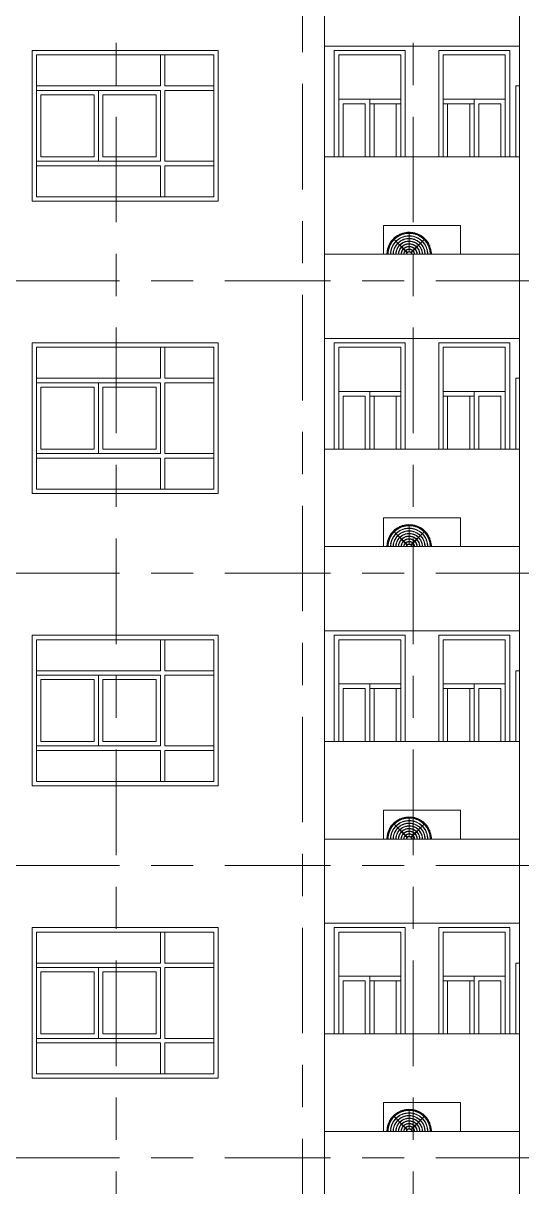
# Model space of a CAD drawing. Header units: millimetres. Extents: x -99196 to 15601, y -9661 to 93550.
# Drawn here: x -29101 to -23476, y 67775 to 80908 of the extents above; entities that cross this region are included whole.
import ezdxf

# ---------------------------------------------------------------- set-up
doc = ezdxf.new("R2010")
doc.units = ezdxf.units.MM
doc.linetypes.add('Centre', pattern=[31.75, 6.35, -4.7625, 15.875, -4.7625])
for name, color, linetype, lineweight in [('CUA', 31, 'Continuous', 9), ('M-EQPM', 44, 'Continuous', 5), ('NET CATConcrete', 3, 'Continuous', 5), ('NET-THAY', 2, 'Continuous', 9), ('TRUC', 225, 'Continuous', 5)]:
    doc.layers.add(name, color=color, linetype=linetype, lineweight=lineweight)

# ---------------------------------------------------------------- blocks, each defined once
blk = doc.blocks.new('X-PHONG NGU 1 - X-PHONG NGU 850-1366086-MẶT ĐỨNG 14-1')
at = {"layer": 'CUA'}
for p, q in [((-8211, 21200), (-9011, 21200)), ((-9011, 20000), (-9011, 21200)), ((-8961, 21150), (-8961, 20000)), ((-8961, 21150), (-8261, 21150)), ((-8261, 20000), (-8261, 21150)), ((-8211, 21200), (-8211, 20000)), ((-8961, 20650), (-8611, 20650)), ((-8611, 20000), (-8611, 20650)), ((-8261, 20650), (-8611, 20650)), ((-8261, 20650), (-8261, 20000)), ((-8961, 20600), (-8611, 20600)), ((-8911, 20600), (-8911, 20000)), ((-8911, 20600), (-8661, 20600)), ((-8661, 20000), (-8661, 20600)), ((-8561, 20600), (-8311, 20600)), ((-8561, 20600), (-8561, 20000)), ((-8311, 20000), (-8311, 20600))]:
    blk.add_line(p, q, dxfattribs=at)
blk = doc.blocks.new('CUA SAN PHOI LUA1 - CUA SAN PHOI LUA 800-1384255-MẶT ĐỨNG 14-1')
at = {"layer": 'CUA'}
for p in [(-23541, 23300), (-23501, 24100)]:
    blk.add_line(p, (-23541, 24100), dxfattribs=at)
blk = doc.blocks.new('X-PHONG NGU 2 - X-PHONG NGU 2_Recovery_-V116-MẶT ĐỨNG 14-1')
at = {"layer": 'CUA'}
for p, q in [((-13551, 21150), (-13551, 19550)), ((-13551, 21150), (-11551, 21150)), ((-12101, 21150), (-12151, 21150)), ((-12151, 20800), (-12151, 21150)), ((-12101, 21150), (-12101, 20800)), ((-11551, 19550), (-11551, 21150)), ((-12151, 20800), (-13551, 20800)), ((-13551, 20800), (-13551, 20750)), ((-12851, 20750), (-13551, 20750)), ((-13551, 19950), (-13551, 20750)), ((-13551, 20750), (-12151, 20750)), ((-12851, 20750), (-12851, 19950)), ((-12151, 19950), (-12151, 20750)), ((-11551, 20800), (-12101, 20800)), ((-12101, 20750), (-12101, 19950)), ((-12101, 20750), (-11551, 20750)), ((-11551, 20800), (-11551, 20750)), ((-13501, 20700), (-13501, 20000)), ((-13501, 20700), (-12901, 20700)), ((-12901, 20000), (-12901, 20700)), ((-12801, 20700), (-12201, 20700)), ((-12801, 20700), (-12801, 20000)), ((-12201, 20000), (-12201, 20700)), ((-13501, 20000), (-12901, 20000)), ((-12801, 20000), (-12201, 20000)), ((-12851, 19950), (-13551, 19950)), ((-13551, 19950), (-12151, 19950)), ((-13551, 19900), (-13551, 19950)), ((-12151, 19900), (-13551, 19900)), ((-12151, 19550), (-12151, 19900)), ((-12101, 19950), (-11551, 19950)), ((-12101, 19900), (-12101, 19550)), ((-11551, 19900), (-12101, 19900)), ((-11551, 19950), (-11551, 19900)), ((-13551, 19550), (-11551, 19550)), ((-12101, 19550), (-12151, 19550))]:
    blk.add_line(p, q, dxfattribs=at)
blk = doc.blocks.new('X-PHONG NGU 1 - X-PHONG NGU 850-1366102-MẶT ĐỨNG 14-1')
at = {"layer": 'CUA'}
for p, q in [((-10191, 20000), (-10191, 21200)), ((-9391, 21200), (-10191, 21200)), ((-10141, 21150), (-10141, 20000)), ((-10141, 21150), (-9441, 21150)), ((-9441, 20000), (-9441, 21150)), ((-9391, 21200), (-9391, 20000)), ((-9791, 20650), (-10141, 20650)), ((-10141, 20000), (-10141, 20650)), ((-9791, 20650), (-9791, 20000)), ((-9791, 20650), (-9441, 20650)), ((-10091, 20600), (-10091, 20000)), ((-10091, 20600), (-9841, 20600)), ((-9841, 20000), (-9841, 20600)), ((-9791, 20600), (-9441, 20600)), ((-9741, 20600), (-9491, 20600)), ((-9741, 20600), (-9741, 20000)), ((-9491, 20000), (-9491, 20600))]:
    blk.add_line(p, q, dxfattribs=at)
blk = doc.blocks.new('ALB-AC MAY LANH - Generic _Without Brackets_-V152-MẶT ĐỨNG 14-1')
at = {"layer": 'M-EQPM'}
for p, q in [((-25036, 22525), (-24166, 22525)), ((-25036, 22200), (-25036, 22525)), ((-24166, 22525), (-24166, 22200)), ((-24915, 22368), (-24916, 22366)), ((-24916, 22366), (-24767, 22218)), ((-24766, 22219), (-24915, 22368)), ((-24747, 22438), (-24747, 22227)), ((-24745, 22438), (-24747, 22438)), ((-24745, 22227), (-24745, 22438)), ((-24577, 22368), (-24725, 22219)), ((-24724, 22218), (-24575, 22366)), ((-24575, 22366), (-24577, 22368)), ((-24767, 22218), (-24766, 22219)), ((-24747, 22227), (-24745, 22227)), ((-24725, 22219), (-24724, 22218))]:
    blk.add_line(p, q, dxfattribs=at)
at = {"layer": 'M-EQPM', "flags": 128}
for points in [[(-24495, 22200), (-24495, 22208), (-24495, 22218), (-24496, 22228), (-24498, 22237), (-24500, 22247), (-24502, 22257), (-24504, 22267), (-24507, 22276), (-24511, 22286), (-24514, 22295), (-24518, 22304), (-24523, 22313), (-24528, 22322), (-24533, 22331), (-24538, 22339), (-24544, 22347), (-24550, 22355), (-24557, 22363), (-24564, 22370), (-24571, 22378), (-24578, 22384), (-24586, 22391), (-24593, 22397), (-24602, 22403), (-24610, 22409), (-24618, 22414), (-24627, 22419), (-24636, 22423), (-24645, 22428), (-24655, 22431), (-24664, 22435), (-24674, 22438), (-24683, 22441), (-24693, 22443), (-24703, 22445), (-24713, 22446), (-24723, 22447), (-24733, 22448), (-24743, 22448), (-24753, 22448), (-24763, 22448), (-24773, 22447), (-24783, 22446), (-24793, 22444), (-24803, 22442), (-24812, 22439), (-24822, 22437), (-24831, 22433), (-24841, 22430), (-24850, 22426), (-24859, 22421), (-24868, 22417), (-24877, 22412), (-24885, 22406), (-24893, 22400), (-24901, 22394), (-24909, 22388), (-24916, 22381), (-24924, 22374), (-24931, 22367), (-24937, 22360), (-24944, 22352), (-24950, 22344), (-24955, 22335), (-24961, 22327), (-24966, 22318), (-24970, 22309), (-24975, 22300), (-24978, 22291), (-24982, 22282), (-24985, 22272), (-24988, 22262), (-24990, 22253), (-24992, 22243), (-24994, 22233), (-24995, 22223), (-24996, 22213), (-24996, 22203), (-24996, 22200)], [(-24495, 22200), (-24495, 22208), (-24495, 22218), (-24496, 22228), (-24498, 22237), (-24500, 22247), (-24502, 22257), (-24504, 22267), (-24507, 22276), (-24511, 22286), (-24514, 22295), (-24518, 22304), (-24523, 22313), (-24528, 22322), (-24533, 22331), (-24538, 22339), (-24544, 22347), (-24550, 22355), (-24557, 22363), (-24564, 22370), (-24571, 22378), (-24578, 22384), (-24586, 22391), (-24593, 22397), (-24602, 22403), (-24610, 22409), (-24618, 22414), (-24627, 22419), (-24636, 22423), (-24645, 22428), (-24655, 22431), (-24664, 22435), (-24674, 22438), (-24683, 22441), (-24693, 22443), (-24703, 22445), (-24713, 22446), (-24723, 22447), (-24733, 22448), (-24743, 22448), (-24753, 22448), (-24763, 22448), (-24773, 22447), (-24783, 22446), (-24793, 22444), (-24803, 22442), (-24812, 22439), (-24822, 22437), (-24831, 22433), (-24841, 22430), (-24850, 22426), (-24859, 22421), (-24868, 22417), (-24877, 22412), (-24885, 22406), (-24893, 22400), (-24901, 22394), (-24909, 22388), (-24916, 22381), (-24924, 22374), (-24931, 22367), (-24937, 22360), (-24944, 22352), (-24950, 22344), (-24955, 22335), (-24961, 22327), (-24966, 22318), (-24970, 22309), (-24975, 22300), (-24978, 22291), (-24982, 22282), (-24985, 22272), (-24988, 22262), (-24990, 22253), (-24992, 22243), (-24994, 22233), (-24995, 22223), (-24996, 22213), (-24996, 22203), (-24996, 22200)], [(-24495, 22200), (-24495, 22208), (-24495, 22218), (-24496, 22228), (-24498, 22237), (-24500, 22247), (-24502, 22257), (-24504, 22267), (-24507, 22276), (-24511, 22286), (-24514, 22295), (-24518, 22304), (-24523, 22313), (-24528, 22322), (-24533, 22331), (-24538, 22339), (-24544, 22347), (-24550, 22355), (-24557, 22363), (-24564, 22370), (-24571, 22378), (-24578, 22384), (-24586, 22391), (-24593, 22397), (-24602, 22403), (-24610, 22409), (-24618, 22414), (-24627, 22419), (-24636, 22423), (-24645, 22428), (-24655, 22431), (-24664, 22435), (-24674, 22438), (-24683, 22441), (-24693, 22443), (-24703, 22445), (-24713, 22446), (-24723, 22447), (-24733, 22448), (-24743, 22448), (-24753, 22448), (-24763, 22448), (-24773, 22447), (-24783, 22446), (-24793, 22444), (-24803, 22442), (-24812, 22439), (-24822, 22437), (-24831, 22433), (-24841, 22430), (-24850, 22426), (-24859, 22421), (-24868, 22417), (-24877, 22412), (-24885, 22406), (-24893, 22400), (-24901, 22394), (-24909, 22388), (-24916, 22381), (-24924, 22374), (-24931, 22367), (-24937, 22360), (-24944, 22352), (-24950, 22344), (-24955, 22335), (-24961, 22327), (-24966, 22318), (-24970, 22309), (-24975, 22300), (-24978, 22291), (-24982, 22282), (-24985, 22272), (-24988, 22262), (-24990, 22253), (-24992, 22243), (-24994, 22233), (-24995, 22223), (-24996, 22213), (-24996, 22203), (-24996, 22200)], [(-24495, 22200), (-24495, 22208), (-24495, 22218), (-24496, 22228), (-24498, 22237), (-24500, 22247), (-24502, 22257), (-24504, 22267), (-24507, 22276), (-24511, 22286), (-24514, 22295), (-24518, 22304), (-24523, 22313), (-24528, 22322), (-24533, 22331), (-24538, 22339), (-24544, 22347), (-24550, 22355), (-24557, 22363), (-24564, 22370), (-24571, 22378), (-24578, 22384), (-24586, 22391), (-24593, 22397), (-24602, 22403), (-24610, 22409), (-24618, 22414), (-24627, 22419), (-24636, 22423), (-24645, 22428), (-24655, 22431), (-24664, 22435), (-24674, 22438), (-24683, 22441), (-24693, 22443), (-24703, 22445), (-24713, 22446), (-24723, 22447), (-24733, 22448), (-24743, 22448), (-24753, 22448), (-24763, 22448), (-24773, 22447), (-24783, 22446), (-24793, 22444), (-24803, 22442), (-24812, 22439), (-24822, 22437), (-24831, 22433), (-24841, 22430), (-24850, 22426), (-24859, 22421), (-24868, 22417), (-24877, 22412), (-24885, 22406), (-24893, 22400), (-24901, 22394), (-24909, 22388), (-24916, 22381), (-24924, 22374), (-24931, 22367), (-24937, 22360), (-24944, 22352), (-24950, 22344), (-24955, 22335), (-24961, 22327), (-24966, 22318), (-24970, 22309), (-24975, 22300), (-24978, 22291), (-24982, 22282), (-24985, 22272), (-24988, 22262), (-24990, 22253), (-24992, 22243), (-24994, 22233), (-24995, 22223), (-24996, 22213), (-24996, 22203), (-24996, 22200)], [(-24495, 22200), (-24495, 22208), (-24495, 22218), (-24496, 22228), (-24498, 22237), (-24500, 22247), (-24502, 22257), (-24504, 22267), (-24507, 22276), (-24511, 22286), (-24514, 22295), (-24518, 22304), (-24523, 22313), (-24528, 22322), (-24533, 22331), (-24538, 22339), (-24544, 22347), (-24550, 22355), (-24557, 22363), (-24564, 22370), (-24571, 22378), (-24578, 22384), (-24586, 22391), (-24593, 22397), (-24602, 22403), (-24610, 22409), (-24618, 22414), (-24627, 22419), (-24636, 22423), (-24645, 22428), (-24655, 22431), (-24664, 22435), (-24674, 22438), (-24683, 22441), (-24693, 22443), (-24703, 22445), (-24713, 22446), (-24723, 22447), (-24733, 22448), (-24743, 22448), (-24753, 22448), (-24763, 22448), (-24773, 22447), (-24783, 22446), (-24793, 22444), (-24803, 22442), (-24812, 22439), (-24822, 22437), (-24831, 22433), (-24841, 22430), (-24850, 22426), (-24859, 22421), (-24868, 22417), (-24877, 22412), (-24885, 22406), (-24893, 22400), (-24901, 22394), (-24909, 22388), (-24916, 22381), (-24924, 22374), (-24931, 22367), (-24937, 22360), (-24944, 22352), (-24950, 22344), (-24955, 22335), (-24961, 22327), (-24966, 22318), (-24970, 22309), (-24975, 22300), (-24978, 22291), (-24982, 22282), (-24985, 22272), (-24988, 22262), (-24990, 22253), (-24992, 22243), (-24994, 22233), (-24995, 22223), (-24996, 22213), (-24996, 22203), (-24996, 22200)], [(-24495, 22200), (-24495, 22208), (-24495, 22218), (-24496, 22228), (-24498, 22237), (-24500, 22247), (-24502, 22257), (-24504, 22267), (-24507, 22276), (-24511, 22286), (-24514, 22295), (-24518, 22304), (-24523, 22313), (-24528, 22322), (-24533, 22331), (-24538, 22339), (-24544, 22347), (-24550, 22355), (-24557, 22363), (-24564, 22370), (-24571, 22378), (-24578, 22384), (-24586, 22391), (-24593, 22397), (-24602, 22403), (-24610, 22409), (-24618, 22414), (-24627, 22419), (-24636, 22423), (-24645, 22428), (-24655, 22431), (-24664, 22435), (-24674, 22438), (-24683, 22441), (-24693, 22443), (-24703, 22445), (-24713, 22446), (-24723, 22447), (-24733, 22448), (-24743, 22448), (-24753, 22448), (-24763, 22448), (-24773, 22447), (-24783, 22446), (-24793, 22444), (-24803, 22442), (-24812, 22439), (-24822, 22437), (-24831, 22433), (-24841, 22430), (-24850, 22426), (-24859, 22421), (-24868, 22417), (-24877, 22412), (-24885, 22406), (-24893, 22400), (-24901, 22394), (-24909, 22388), (-24916, 22381), (-24924, 22374), (-24931, 22367), (-24937, 22360), (-24944, 22352), (-24950, 22344), (-24955, 22335), (-24961, 22327), (-24966, 22318), (-24970, 22309), (-24975, 22300), (-24978, 22291), (-24982, 22282), (-24985, 22272), (-24988, 22262), (-24990, 22253), (-24992, 22243), (-24994, 22233), (-24995, 22223), (-24996, 22213), (-24996, 22203), (-24996, 22200)], [(-24495, 22200), (-24495, 22208), (-24495, 22218), (-24496, 22228), (-24498, 22237), (-24500, 22247), (-24502, 22257), (-24504, 22267), (-24507, 22276), (-24511, 22286), (-24514, 22295), (-24518, 22304), (-24523, 22313), (-24528, 22322), (-24533, 22331), (-24538, 22339), (-24544, 22347), (-24550, 22355), (-24557, 22363), (-24564, 22370), (-24571, 22378), (-24578, 22384), (-24586, 22391), (-24593, 22397), (-24602, 22403), (-24610, 22409), (-24618, 22414), (-24627, 22419), (-24636, 22423), (-24645, 22428), (-24655, 22431), (-24664, 22435), (-24674, 22438), (-24683, 22441), (-24693, 22443), (-24703, 22445), (-24713, 22446), (-24723, 22447), (-24733, 22448), (-24743, 22448), (-24753, 22448), (-24763, 22448), (-24773, 22447), (-24783, 22446), (-24793, 22444), (-24803, 22442), (-24812, 22439), (-24822, 22437), (-24831, 22433), (-24841, 22430), (-24850, 22426), (-24859, 22421), (-24868, 22417), (-24877, 22412), (-24885, 22406), (-24893, 22400), (-24901, 22394), (-24909, 22388), (-24916, 22381), (-24924, 22374), (-24931, 22367), (-24937, 22360), (-24944, 22352), (-24950, 22344), (-24955, 22335), (-24961, 22327), (-24966, 22318), (-24970, 22309), (-24975, 22300), (-24978, 22291), (-24982, 22282), (-24985, 22272), (-24988, 22262), (-24990, 22253), (-24992, 22243), (-24994, 22233), (-24995, 22223), (-24996, 22213), (-24996, 22203), (-24996, 22200)], [(-24495, 22200), (-24495, 22208), (-24495, 22218), (-24496, 22228), (-24498, 22237), (-24500, 22247), (-24502, 22257), (-24504, 22267), (-24507, 22276), (-24511, 22286), (-24514, 22295), (-24518, 22304), (-24523, 22313), (-24528, 22322), (-24533, 22331), (-24538, 22339), (-24544, 22347), (-24550, 22355), (-24557, 22363), (-24564, 22370), (-24571, 22378), (-24578, 22384), (-24586, 22391), (-24593, 22397), (-24602, 22403), (-24610, 22409), (-24618, 22414), (-24627, 22419), (-24636, 22423), (-24645, 22428), (-24655, 22431), (-24664, 22435), (-24674, 22438), (-24683, 22441), (-24693, 22443), (-24703, 22445), (-24713, 22446), (-24723, 22447), (-24733, 22448), (-24743, 22448), (-24753, 22448), (-24763, 22448), (-24773, 22447), (-24783, 22446), (-24793, 22444), (-24803, 22442), (-24812, 22439), (-24822, 22437), (-24831, 22433), (-24841, 22430), (-24850, 22426), (-24859, 22421), (-24868, 22417), (-24877, 22412), (-24885, 22406), (-24893, 22400), (-24901, 22394), (-24909, 22388), (-24916, 22381), (-24924, 22374), (-24931, 22367), (-24937, 22360), (-24944, 22352), (-24950, 22344), (-24955, 22335), (-24961, 22327), (-24966, 22318), (-24970, 22309), (-24975, 22300), (-24978, 22291), (-24982, 22282), (-24985, 22272), (-24988, 22262), (-24990, 22253), (-24992, 22243), (-24994, 22233), (-24995, 22223), (-24996, 22213), (-24996, 22203), (-24996, 22200)], [(-24994, 22200), (-24994, 22207), (-24994, 22217), (-24993, 22227), (-24991, 22237), (-24990, 22247), (-24987, 22257), (-24985, 22266), (-24982, 22276), (-24979, 22285), (-24975, 22294), (-24971, 22304), (-24966, 22312), (-24962, 22321), (-24956, 22330), (-24951, 22338), (-24945, 22346), (-24939, 22354), (-24933, 22362), (-24926, 22369), (-24919, 22376), (-24912, 22383), (-24904, 22389), (-24896, 22396), (-24888, 22401), (-24880, 22407), (-24872, 22412), (-24863, 22417), (-24854, 22422), (-24845, 22426), (-24836, 22430), (-24826, 22433), (-24817, 22436), (-24807, 22439), (-24798, 22441), (-24788, 22443), (-24778, 22444), (-24768, 22445), (-24758, 22446), (-24748, 22446), (-24738, 22446), (-24728, 22446), (-24718, 22445), (-24709, 22444), (-24699, 22442), (-24689, 22440), (-24679, 22438), (-24670, 22435), (-24660, 22431), (-24651, 22428), (-24642, 22424), (-24633, 22420), (-24624, 22415), (-24616, 22410), (-24607, 22405), (-24599, 22399), (-24591, 22393), (-24583, 22386), (-24576, 22380), (-24569, 22373), (-24562, 22366), (-24555, 22358), (-24549, 22350), (-24543, 22343), (-24537, 22334), (-24532, 22326), (-24527, 22317), (-24523, 22308), (-24518, 22299), (-24514, 22290), (-24511, 22281), (-24508, 22271), (-24505, 22262), (-24503, 22252), (-24501, 22242), (-24499, 22233), (-24498, 22223), (-24497, 22213), (-24497, 22203), (-24497, 22200)], [(-24994, 22200), (-24994, 22207), (-24994, 22217), (-24993, 22227), (-24991, 22237), (-24990, 22247), (-24987, 22257), (-24985, 22266), (-24982, 22276), (-24979, 22285), (-24975, 22294), (-24971, 22304), (-24966, 22312), (-24962, 22321), (-24956, 22330), (-24951, 22338), (-24945, 22346), (-24939, 22354), (-24933, 22362), (-24926, 22369), (-24919, 22376), (-24912, 22383), (-24904, 22389), (-24896, 22396), (-24888, 22401), (-24884, 22405)], [(-24994, 22200), (-24994, 22207), (-24994, 22217), (-24993, 22227), (-24991, 22237), (-24990, 22247), (-24987, 22257), (-24985, 22266), (-24982, 22276), (-24979, 22285), (-24975, 22294), (-24971, 22304), (-24966, 22312), (-24962, 22321), (-24956, 22330), (-24951, 22338), (-24945, 22346), (-24939, 22354), (-24933, 22362), (-24926, 22369), (-24919, 22376), (-24912, 22383), (-24904, 22389), (-24896, 22396), (-24888, 22401), (-24884, 22405)], [(-24994, 22200), (-24994, 22207), (-24994, 22217), (-24993, 22227), (-24991, 22237), (-24990, 22247), (-24987, 22257), (-24985, 22266), (-24982, 22276), (-24979, 22285), (-24975, 22294), (-24971, 22304), (-24966, 22312), (-24962, 22321), (-24956, 22330), (-24951, 22338), (-24945, 22346), (-24939, 22354), (-24933, 22362), (-24926, 22369), (-24919, 22376), (-24912, 22383), (-24904, 22389), (-24896, 22396), (-24888, 22401), (-24884, 22405)], [(-24994, 22200), (-24994, 22207), (-24994, 22217), (-24993, 22227), (-24991, 22237), (-24990, 22247), (-24987, 22257), (-24985, 22266), (-24982, 22276), (-24979, 22285), (-24975, 22294), (-24971, 22304), (-24966, 22312), (-24962, 22321), (-24956, 22330), (-24951, 22338), (-24945, 22346), (-24939, 22354), (-24933, 22362), (-24926, 22369), (-24919, 22376), (-24912, 22383), (-24904, 22389), (-24896, 22396), (-24888, 22401), (-24884, 22405)], [(-24994, 22200), (-24994, 22207), (-24994, 22217), (-24993, 22227), (-24991, 22237), (-24990, 22247), (-24987, 22257), (-24985, 22266), (-24982, 22276), (-24979, 22285), (-24975, 22294), (-24971, 22304), (-24966, 22312), (-24962, 22321), (-24956, 22330), (-24951, 22338), (-24945, 22346), (-24939, 22354), (-24933, 22362), (-24926, 22369), (-24919, 22376), (-24912, 22383), (-24904, 22389), (-24896, 22396), (-24888, 22401), (-24884, 22405)], [(-24994, 22200), (-24994, 22207), (-24994, 22217), (-24993, 22227), (-24991, 22237), (-24990, 22247), (-24987, 22257), (-24985, 22266), (-24982, 22276), (-24979, 22285), (-24975, 22294), (-24971, 22304), (-24966, 22312), (-24962, 22321), (-24956, 22330), (-24951, 22338), (-24945, 22346), (-24939, 22354), (-24933, 22362), (-24926, 22369), (-24919, 22376), (-24912, 22383), (-24904, 22389), (-24896, 22396), (-24888, 22401), (-24884, 22405)], [(-24994, 22200), (-24994, 22207), (-24994, 22217), (-24993, 22227), (-24991, 22237), (-24990, 22247), (-24987, 22257), (-24985, 22266), (-24982, 22276), (-24979, 22285), (-24975, 22294), (-24971, 22304), (-24966, 22312), (-24962, 22321), (-24956, 22330), (-24951, 22338), (-24945, 22346), (-24939, 22354), (-24933, 22362), (-24926, 22369), (-24919, 22376), (-24912, 22383), (-24904, 22389), (-24896, 22396), (-24888, 22401), (-24884, 22405)], [(-24505, 22200), (-24505, 22207), (-24505, 22217), (-24506, 22226), (-24508, 22236), (-24509, 22245), (-24511, 22255), (-24514, 22264), (-24517, 22273), (-24520, 22282), (-24524, 22291), (-24527, 22300), (-24532, 22309), (-24536, 22317), (-24541, 22326), (-24547, 22334), (-24552, 22341), (-24558, 22349), (-24564, 22356), (-24571, 22364), (-24578, 22370), (-24585, 22377), (-24592, 22383), (-24600, 22389), (-24607, 22395), (-24615, 22400), (-24624, 22405), (-24632, 22410), (-24641, 22414), (-24649, 22418), (-24658, 22422), (-24667, 22425), (-24676, 22428), (-24686, 22431), (-24695, 22433), (-24705, 22435), (-24714, 22436), (-24724, 22438), (-24733, 22438), (-24743, 22438), (-24753, 22438), (-24762, 22438), (-24772, 22437), (-24781, 22436), (-24791, 22434), (-24800, 22432), (-24810, 22430), (-24819, 22427), (-24828, 22424), (-24837, 22420), (-24846, 22417), (-24854, 22412), (-24863, 22408), (-24871, 22403), (-24879, 22398), (-24887, 22392), (-24895, 22387), (-24902, 22380), (-24910, 22374), (-24917, 22367), (-24923, 22360), (-24930, 22353), (-24936, 22346), (-24941, 22338), (-24947, 22330), (-24952, 22322), (-24957, 22313), (-24961, 22305), (-24965, 22296), (-24969, 22287), (-24973, 22278), (-24976, 22269), (-24978, 22260), (-24981, 22250), (-24983, 22241), (-24984, 22232), (-24985, 22222), (-24986, 22212), (-24986, 22203), (-24986, 22200)], [(-24984, 22200), (-24984, 22207), (-24984, 22217), (-24983, 22226), (-24981, 22236), (-24980, 22245), (-24978, 22254), (-24975, 22264), (-24972, 22273), (-24969, 22282), (-24966, 22291), (-24962, 22299), (-24958, 22308), (-24953, 22316), (-24948, 22324), (-24943, 22332), (-24937, 22340), (-24931, 22348), (-24925, 22355), (-24919, 22362), (-24912, 22369), (-24905, 22375), (-24898, 22382), (-24890, 22388), (-24883, 22393), (-24875, 22399), (-24867, 22404), (-24858, 22408), (-24850, 22413), (-24841, 22417), (-24832, 22420), (-24823, 22424), (-24814, 22426), (-24805, 22429), (-24796, 22431), (-24786, 22433), (-24777, 22434), (-24767, 22436), (-24758, 22436), (-24748, 22436), (-24739, 22436), (-24729, 22436), (-24719, 22435), (-24710, 22434), (-24701, 22432), (-24691, 22430), (-24682, 22428), (-24673, 22425), (-24664, 22422), (-24655, 22419), (-24646, 22415), (-24637, 22411), (-24629, 22406), (-24621, 22401), (-24613, 22396), (-24605, 22391), (-24597, 22385), (-24590, 22379), (-24583, 22373), (-24576, 22366), (-24569, 22359), (-24563, 22352), (-24557, 22344), (-24551, 22337), (-24546, 22329), (-24541, 22321), (-24536, 22312), (-24532, 22304), (-24527, 22295), (-24524, 22286), (-24520, 22278), (-24517, 22268), (-24515, 22259), (-24512, 22250), (-24510, 22241), (-24509, 22231), (-24508, 22222), (-24507, 22212), (-24507, 22203), (-24507, 22200)], [(-24535, 22200), (-24535, 22206), (-24535, 22214), (-24536, 22223), (-24537, 22231), (-24539, 22239), (-24541, 22248), (-24543, 22256), (-24545, 22264), (-24548, 22272), (-24551, 22280), (-24555, 22287), (-24558, 22295), (-24562, 22302), (-24567, 22310), (-24571, 22317), (-24576, 22324), (-24581, 22330), (-24587, 22337), (-24593, 22343), (-24599, 22349), (-24605, 22355), (-24611, 22360), (-24618, 22365), (-24625, 22370), (-24632, 22375), (-24639, 22379), (-24646, 22384), (-24654, 22387), (-24661, 22391), (-24669, 22394), (-24677, 22397), (-24685, 22400), (-24693, 22402), (-24701, 22404), (-24710, 22405), (-24718, 22407), (-24726, 22408), (-24735, 22408), (-24743, 22408), (-24752, 22408), (-24760, 22408), (-24769, 22407), (-24777, 22406), (-24785, 22405), (-24793, 22403), (-24802, 22401), (-24810, 22398), (-24818, 22396), (-24826, 22393), (-24833, 22389), (-24841, 22386), (-24848, 22382), (-24856, 22377), (-24863, 22373), (-24870, 22368), (-24876, 22363), (-24883, 22358), (-24889, 22352), (-24895, 22346), (-24901, 22340), (-24907, 22334), (-24912, 22327), (-24917, 22320), (-24922, 22313), (-24926, 22306), (-24931, 22299), (-24934, 22291), (-24938, 22284), (-24941, 22276), (-24944, 22268), (-24947, 22260), (-24949, 22252), (-24951, 22244), (-24953, 22236), (-24954, 22227), (-24955, 22219), (-24956, 22210), (-24956, 22202)], [(-24954, 22200), (-24954, 22206), (-24954, 22214), (-24953, 22223), (-24952, 22231), (-24950, 22239), (-24949, 22247), (-24946, 22255), (-24944, 22263), (-24941, 22271), (-24938, 22279), (-24935, 22287), (-24931, 22294), (-24927, 22301), (-24923, 22309), (-24918, 22316), (-24913, 22322), (-24908, 22329), (-24903, 22335), (-24897, 22341), (-24891, 22347), (-24885, 22353), (-24879, 22359), (-24872, 22364), (-24865, 22369), (-24858, 22373), (-24851, 22378), (-24844, 22382), (-24837, 22386), (-24829, 22389), (-24821, 22392), (-24813, 22395), (-24805, 22398), (-24797, 22400), (-24789, 22402), (-24781, 22403), (-24773, 22405), (-24764, 22406), (-24756, 22406), (-24748, 22406), (-24739, 22406), (-24731, 22406), (-24723, 22405), (-24714, 22404), (-24706, 22403), (-24698, 22401), (-24690, 22399), (-24682, 22397), (-24674, 22394), (-24666, 22391), (-24659, 22388), (-24651, 22384), (-24644, 22380), (-24636, 22376), (-24629, 22371), (-24623, 22366), (-24616, 22361), (-24609, 22356), (-24603, 22351), (-24597, 22345), (-24591, 22339), (-24586, 22332), (-24581, 22326), (-24576, 22319), (-24571, 22312), (-24566, 22305), (-24562, 22298), (-24558, 22291), (-24555, 22283), (-24552, 22275), (-24549, 22268), (-24546, 22260), (-24544, 22252), (-24542, 22243), (-24540, 22235), (-24539, 22227), (-24538, 22219), (-24537, 22210), (-24537, 22202)], [(-24565, 22200), (-24565, 22205), (-24565, 22212), (-24566, 22219), (-24567, 22226), (-24568, 22233), (-24570, 22241), (-24572, 22248), (-24574, 22254), (-24576, 22261), (-24579, 22268), (-24582, 22275), (-24585, 22281), (-24588, 22287), (-24592, 22294), (-24596, 22300), (-24600, 22306), (-24605, 22311), (-24609, 22317), (-24614, 22322), (-24619, 22327), (-24625, 22332), (-24630, 22337), (-24636, 22342), (-24642, 22346), (-24648, 22350), (-24654, 22354), (-24660, 22357), (-24667, 22360), (-24673, 22363), (-24680, 22366), (-24687, 22369), (-24694, 22371), (-24701, 22373), (-24708, 22374), (-24715, 22376), (-24722, 22377), (-24729, 22378), (-24736, 22378), (-24744, 22378), (-24751, 22378), (-24758, 22378), (-24765, 22377), (-24772, 22376), (-24780, 22375), (-24787, 22374), (-24794, 22372), (-24801, 22370), (-24807, 22368), (-24814, 22365), (-24821, 22362), (-24827, 22359), (-24834, 22356), (-24840, 22352), (-24846, 22348), (-24852, 22344), (-24858, 22339), (-24863, 22335), (-24869, 22330), (-24874, 22325), (-24879, 22320), (-24884, 22314), (-24888, 22309), (-24893, 22303), (-24897, 22297), (-24901, 22291), (-24904, 22285), (-24908, 22278), (-24911, 22272), (-24914, 22265), (-24916, 22258), (-24918, 22251), (-24920, 22244), (-24922, 22237), (-24924, 22230), (-24925, 22223), (-24926, 22216), (-24926, 22209), (-24926, 22201)], [(-24924, 22200), (-24924, 22205), (-24924, 22212), (-24923, 22219), (-24922, 22226), (-24921, 22233), (-24919, 22240), (-24918, 22247), (-24915, 22254), (-24913, 22261), (-24910, 22267), (-24907, 22274), (-24904, 22280), (-24901, 22286), (-24897, 22293), (-24893, 22299), (-24889, 22304), (-24885, 22310), (-24880, 22316), (-24875, 22321), (-24870, 22326), (-24865, 22331), (-24860, 22335), (-24854, 22340), (-24848, 22344), (-24842, 22348), (-24836, 22352), (-24830, 22355), (-24824, 22359), (-24817, 22362), (-24810, 22364), (-24804, 22367), (-24797, 22369), (-24790, 22371), (-24783, 22373), (-24776, 22374), (-24769, 22375), (-24762, 22376), (-24755, 22376), (-24747, 22376), (-24740, 22376), (-24733, 22376), (-24726, 22375), (-24719, 22375), (-24712, 22373), (-24705, 22372), (-24698, 22370), (-24691, 22368), (-24684, 22366), (-24678, 22363), (-24671, 22360), (-24665, 22357), (-24658, 22354), (-24652, 22350), (-24646, 22346), (-24640, 22342), (-24634, 22338), (-24629, 22333), (-24624, 22329), (-24618, 22324), (-24614, 22318), (-24609, 22313), (-24604, 22307), (-24600, 22302), (-24596, 22296), (-24592, 22290), (-24589, 22284), (-24585, 22277), (-24582, 22271), (-24579, 22264), (-24577, 22257), (-24575, 22251), (-24573, 22244), (-24571, 22237), (-24569, 22230), (-24568, 22223), (-24567, 22216), (-24567, 22209), (-24567, 22201)], [(-24595, 22200), (-24595, 22204), (-24595, 22210), (-24596, 22216), (-24596, 22222), (-24598, 22227), (-24599, 22233), (-24600, 22239), (-24602, 22245), (-24604, 22251), (-24606, 22256), (-24609, 22262), (-24612, 22267), (-24614, 22273), (-24618, 22278), (-24621, 22283), (-24624, 22288), (-24628, 22292), (-24632, 22297), (-24636, 22302), (-24640, 22306), (-24645, 22310), (-24649, 22314), (-24654, 22318), (-24659, 22321), (-24664, 22325), (-24669, 22328), (-24674, 22331), (-24680, 22333), (-24685, 22336), (-24691, 22338), (-24696, 22340), (-24702, 22342), (-24708, 22344), (-24714, 22345), (-24720, 22346), (-24726, 22347), (-24732, 22348), (-24738, 22348), (-24744, 22348), (-24750, 22348), (-24756, 22348), (-24762, 22348), (-24768, 22347), (-24774, 22346), (-24780, 22345), (-24786, 22343), (-24791, 22341), (-24797, 22339), (-24803, 22337), (-24808, 22335), (-24814, 22332), (-24819, 22329), (-24824, 22326), (-24829, 22323), (-24834, 22320), (-24839, 22316), (-24844, 22312), (-24848, 22308), (-24853, 22304), (-24857, 22299), (-24861, 22295), (-24865, 22290), (-24868, 22285), (-24872, 22280), (-24875, 22275), (-24878, 22270), (-24881, 22265), (-24883, 22259), (-24886, 22254), (-24888, 22248), (-24890, 22242), (-24891, 22237), (-24893, 22231), (-24894, 22225), (-24895, 22219), (-24896, 22213), (-24896, 22207), (-24896, 22201)], [(-24894, 22200), (-24894, 22203), (-24894, 22209), (-24893, 22215), (-24893, 22221), (-24892, 22227), (-24890, 22233), (-24889, 22239), (-24887, 22244), (-24885, 22250), (-24883, 22256), (-24880, 22261), (-24878, 22266), (-24875, 22272), (-24872, 22277), (-24868, 22282), (-24865, 22286), (-24861, 22291), (-24858, 22296), (-24854, 22300), (-24849, 22304), (-24845, 22308), (-24840, 22312), (-24836, 22316), (-24831, 22320), (-24826, 22323), (-24821, 22326), (-24816, 22329), (-24810, 22332), (-24805, 22334), (-24800, 22336), (-24794, 22338), (-24788, 22340), (-24783, 22342), (-24777, 22343), (-24771, 22344), (-24765, 22345), (-24759, 22346), (-24753, 22346), (-24747, 22346), (-24741, 22346), (-24735, 22346), (-24729, 22346), (-24723, 22345), (-24718, 22344), (-24712, 22343), (-24706, 22341), (-24700, 22339), (-24695, 22338), (-24689, 22335), (-24684, 22333), (-24678, 22330), (-24673, 22328), (-24668, 22325), (-24663, 22321), (-24658, 22318), (-24653, 22314), (-24648, 22311), (-24644, 22307), (-24640, 22302), (-24636, 22298), (-24632, 22294), (-24628, 22289), (-24624, 22284), (-24621, 22279), (-24618, 22274), (-24615, 22269), (-24612, 22264), (-24610, 22258), (-24607, 22253), (-24605, 22247), (-24603, 22242), (-24602, 22236), (-24600, 22230), (-24599, 22224), (-24598, 22219), (-24597, 22213), (-24597, 22207), (-24597, 22201)], [(-24877, 22409), (-24872, 22412), (-24863, 22417), (-24854, 22422), (-24845, 22426), (-24836, 22430), (-24826, 22433), (-24817, 22436), (-24807, 22439), (-24798, 22441), (-24788, 22443), (-24778, 22444), (-24768, 22445), (-24758, 22446), (-24748, 22446), (-24738, 22446), (-24728, 22446), (-24718, 22445), (-24709, 22444), (-24699, 22442), (-24689, 22440), (-24679, 22438), (-24670, 22435), (-24660, 22431), (-24651, 22428), (-24642, 22424), (-24633, 22420), (-24626, 22416)], [(-24877, 22409), (-24872, 22412), (-24863, 22417), (-24854, 22422), (-24845, 22426), (-24836, 22430), (-24826, 22433), (-24817, 22436), (-24807, 22439), (-24798, 22441), (-24788, 22443), (-24778, 22444), (-24768, 22445), (-24758, 22446), (-24748, 22446), (-24738, 22446), (-24728, 22446), (-24718, 22445), (-24709, 22444), (-24699, 22442), (-24689, 22440), (-24679, 22438), (-24670, 22435), (-24660, 22431), (-24651, 22428), (-24642, 22424), (-24633, 22420), (-24626, 22416)], [(-24877, 22409), (-24872, 22412), (-24863, 22417), (-24854, 22422), (-24845, 22426), (-24836, 22430), (-24826, 22433), (-24817, 22436), (-24807, 22439), (-24798, 22441), (-24788, 22443), (-24778, 22444), (-24768, 22445), (-24758, 22446), (-24748, 22446), (-24738, 22446), (-24728, 22446), (-24718, 22445), (-24709, 22444), (-24699, 22442), (-24689, 22440), (-24679, 22438), (-24670, 22435), (-24660, 22431), (-24651, 22428), (-24642, 22424), (-24633, 22420), (-24626, 22416)], [(-24877, 22409), (-24872, 22412), (-24863, 22417), (-24854, 22422), (-24845, 22426), (-24836, 22430), (-24826, 22433), (-24817, 22436), (-24807, 22439), (-24798, 22441), (-24788, 22443), (-24778, 22444), (-24768, 22445), (-24758, 22446), (-24748, 22446), (-24738, 22446), (-24728, 22446), (-24718, 22445), (-24709, 22444), (-24699, 22442), (-24689, 22440), (-24679, 22438), (-24670, 22435), (-24660, 22431), (-24651, 22428), (-24642, 22424), (-24633, 22420), (-24626, 22416)], [(-24877, 22409), (-24872, 22412), (-24863, 22417), (-24854, 22422), (-24845, 22426), (-24836, 22430), (-24826, 22433), (-24817, 22436), (-24807, 22439), (-24798, 22441), (-24788, 22443), (-24778, 22444), (-24768, 22445), (-24758, 22446), (-24748, 22446), (-24738, 22446), (-24728, 22446), (-24718, 22445), (-24709, 22444), (-24699, 22442), (-24689, 22440), (-24679, 22438), (-24670, 22435), (-24660, 22431), (-24651, 22428), (-24642, 22424), (-24633, 22420), (-24626, 22416)], [(-24877, 22409), (-24872, 22412), (-24863, 22417), (-24854, 22422), (-24845, 22426), (-24836, 22430), (-24826, 22433), (-24817, 22436), (-24807, 22439), (-24798, 22441), (-24788, 22443), (-24778, 22444), (-24768, 22445), (-24758, 22446), (-24748, 22446), (-24738, 22446), (-24728, 22446), (-24718, 22445), (-24709, 22444), (-24699, 22442), (-24689, 22440), (-24679, 22438), (-24670, 22435), (-24660, 22431), (-24651, 22428), (-24642, 22424), (-24633, 22420), (-24626, 22416)], [(-24877, 22409), (-24872, 22412), (-24863, 22417), (-24854, 22422), (-24845, 22426), (-24836, 22430), (-24826, 22433), (-24817, 22436), (-24807, 22439), (-24798, 22441), (-24788, 22443), (-24778, 22444), (-24768, 22445), (-24758, 22446), (-24748, 22446), (-24738, 22446), (-24728, 22446), (-24718, 22445), (-24709, 22444), (-24699, 22442), (-24689, 22440), (-24679, 22438), (-24670, 22435), (-24660, 22431), (-24651, 22428), (-24642, 22424), (-24633, 22420), (-24626, 22416)], [(-24619, 22412), (-24616, 22410), (-24607, 22405), (-24599, 22399), (-24591, 22393), (-24583, 22386), (-24576, 22380), (-24569, 22373), (-24562, 22366), (-24555, 22358), (-24549, 22350), (-24543, 22343), (-24537, 22334), (-24532, 22326), (-24527, 22317), (-24523, 22308), (-24518, 22299), (-24514, 22290), (-24511, 22281), (-24508, 22271), (-24505, 22262), (-24503, 22252), (-24501, 22242), (-24499, 22233), (-24498, 22223), (-24497, 22213), (-24497, 22203), (-24497, 22200)], [(-24619, 22412), (-24616, 22410), (-24607, 22405), (-24599, 22399), (-24591, 22393), (-24583, 22386), (-24576, 22380), (-24569, 22373), (-24562, 22366), (-24555, 22358), (-24549, 22350), (-24543, 22343), (-24537, 22334), (-24532, 22326), (-24527, 22317), (-24523, 22308), (-24518, 22299), (-24514, 22290), (-24511, 22281), (-24508, 22271), (-24505, 22262), (-24503, 22252), (-24501, 22242), (-24499, 22233), (-24498, 22223), (-24497, 22213), (-24497, 22203), (-24497, 22200)], [(-24619, 22412), (-24616, 22410), (-24607, 22405), (-24599, 22399), (-24591, 22393), (-24583, 22386), (-24576, 22380), (-24569, 22373), (-24562, 22366), (-24555, 22358), (-24549, 22350), (-24543, 22343), (-24537, 22334), (-24532, 22326), (-24527, 22317), (-24523, 22308), (-24518, 22299), (-24514, 22290), (-24511, 22281), (-24508, 22271), (-24505, 22262), (-24503, 22252), (-24501, 22242), (-24499, 22233), (-24498, 22223), (-24497, 22213), (-24497, 22203), (-24497, 22200)], [(-24619, 22412), (-24616, 22410), (-24607, 22405), (-24599, 22399), (-24591, 22393), (-24583, 22386), (-24576, 22380), (-24569, 22373), (-24562, 22366), (-24555, 22358), (-24549, 22350), (-24543, 22343), (-24537, 22334), (-24532, 22326), (-24527, 22317), (-24523, 22308), (-24518, 22299), (-24514, 22290), (-24511, 22281), (-24508, 22271), (-24505, 22262), (-24503, 22252), (-24501, 22242), (-24499, 22233), (-24498, 22223), (-24497, 22213), (-24497, 22203), (-24497, 22200)], [(-24619, 22412), (-24616, 22410), (-24607, 22405), (-24599, 22399), (-24591, 22393), (-24583, 22386), (-24576, 22380), (-24569, 22373), (-24562, 22366), (-24555, 22358), (-24549, 22350), (-24543, 22343), (-24537, 22334), (-24532, 22326), (-24527, 22317), (-24523, 22308), (-24518, 22299), (-24514, 22290), (-24511, 22281), (-24508, 22271), (-24505, 22262), (-24503, 22252), (-24501, 22242), (-24499, 22233), (-24498, 22223), (-24497, 22213), (-24497, 22203), (-24497, 22200)], [(-24619, 22412), (-24616, 22410), (-24607, 22405), (-24599, 22399), (-24591, 22393), (-24583, 22386), (-24576, 22380), (-24569, 22373), (-24562, 22366), (-24555, 22358), (-24549, 22350), (-24543, 22343), (-24537, 22334), (-24532, 22326), (-24527, 22317), (-24523, 22308), (-24518, 22299), (-24514, 22290), (-24511, 22281), (-24508, 22271), (-24505, 22262), (-24503, 22252), (-24501, 22242), (-24499, 22233), (-24498, 22223), (-24497, 22213), (-24497, 22203), (-24497, 22200)], [(-24619, 22412), (-24616, 22410), (-24607, 22405), (-24599, 22399), (-24591, 22393), (-24583, 22386), (-24576, 22380), (-24569, 22373), (-24562, 22366), (-24555, 22358), (-24549, 22350), (-24543, 22343), (-24537, 22334), (-24532, 22326), (-24527, 22317), (-24523, 22308), (-24518, 22299), (-24514, 22290), (-24511, 22281), (-24508, 22271), (-24505, 22262), (-24503, 22252), (-24501, 22242), (-24499, 22233), (-24498, 22223), (-24497, 22213), (-24497, 22203), (-24497, 22200)], [(-24625, 22200), (-24625, 22202), (-24625, 22207), (-24625, 22212), (-24626, 22217), (-24627, 22222), (-24628, 22226), (-24629, 22231), (-24631, 22236), (-24632, 22240), (-24634, 22245), (-24636, 22249), (-24638, 22253), (-24641, 22258), (-24643, 22262), (-24646, 22266), (-24648, 22270), (-24651, 22274), (-24655, 22277), (-24658, 22281), (-24661, 22284), (-24665, 22288), (-24668, 22291), (-24672, 22294), (-24676, 22297), (-24680, 22299), (-24684, 22302), (-24688, 22304), (-24693, 22306), (-24697, 22308), (-24702, 22310), (-24706, 22312), (-24711, 22313), (-24715, 22315), (-24720, 22316), (-24725, 22317), (-24730, 22317), (-24735, 22318), (-24739, 22318), (-24744, 22318), (-24749, 22318), (-24754, 22318), (-24759, 22318), (-24764, 22317), (-24768, 22316), (-24773, 22315), (-24778, 22314), (-24782, 22313), (-24787, 22311), (-24791, 22309), (-24796, 22308), (-24800, 22305), (-24805, 22303), (-24809, 22301), (-24813, 22298), (-24817, 22295), (-24821, 22292), (-24824, 22289), (-24828, 22286), (-24831, 22283), (-24835, 22279), (-24838, 22276), (-24841, 22272), (-24844, 22268), (-24847, 22264), (-24849, 22260), (-24852, 22256), (-24854, 22251), (-24856, 22247), (-24858, 22243), (-24860, 22238), (-24861, 22233), (-24862, 22229), (-24864, 22224), (-24865, 22219), (-24865, 22215), (-24866, 22210), (-24866, 22205), (-24866, 22200)], [(-24864, 22202), (-24864, 22207), (-24864, 22212), (-24863, 22216), (-24862, 22221), (-24861, 22226), (-24860, 22230), (-24858, 22235), (-24857, 22239), (-24855, 22244), (-24853, 22248), (-24851, 22252), (-24849, 22257), (-24846, 22261), (-24844, 22265), (-24841, 22269), (-24838, 22272), (-24835, 22276), (-24832, 22279), (-24828, 22283), (-24825, 22286), (-24821, 22289), (-24818, 22292), (-24814, 22295), (-24810, 22298), (-24806, 22300), (-24802, 22302), (-24797, 22305), (-24793, 22307), (-24789, 22308), (-24784, 22310), (-24780, 22312), (-24775, 22313), (-24770, 22314), (-24766, 22315), (-24761, 22315), (-24756, 22316), (-24752, 22316), (-24747, 22316), (-24742, 22316), (-24737, 22316), (-24733, 22316), (-24728, 22315), (-24723, 22314), (-24718, 22313), (-24714, 22312), (-24709, 22311), (-24705, 22309), (-24700, 22308), (-24696, 22306), (-24692, 22304), (-24688, 22301), (-24683, 22299), (-24679, 22296), (-24675, 22294), (-24672, 22291), (-24668, 22288), (-24664, 22285), (-24661, 22281), (-24658, 22278), (-24655, 22274), (-24652, 22271), (-24649, 22267), (-24646, 22263), (-24644, 22259), (-24641, 22255), (-24639, 22250), (-24637, 22246), (-24635, 22242), (-24633, 22237), (-24632, 22233), (-24631, 22228), (-24629, 22224), (-24628, 22219), (-24628, 22214), (-24627, 22210), (-24627, 22205), (-24627, 22200)], [(-24655, 22201), (-24655, 22205), (-24655, 22208), (-24656, 22212), (-24656, 22216), (-24657, 22219), (-24658, 22223), (-24659, 22226), (-24660, 22230), (-24662, 22233), (-24663, 22236), (-24665, 22240), (-24667, 22243), (-24668, 22246), (-24670, 22249), (-24673, 22252), (-24675, 22255), (-24677, 22258), (-24680, 22260), (-24682, 22263), (-24685, 22265), (-24688, 22268), (-24690, 22270), (-24693, 22272), (-24696, 22274), (-24699, 22276), (-24703, 22278), (-24706, 22279), (-24709, 22281), (-24713, 22282), (-24716, 22284), (-24719, 22285), (-24723, 22286), (-24726, 22286), (-24730, 22287), (-24734, 22288), (-24737, 22288), (-24741, 22288), (-24745, 22288), (-24748, 22288), (-24752, 22288), (-24755, 22288), (-24759, 22287), (-24763, 22287), (-24766, 22286), (-24770, 22285), (-24773, 22284), (-24777, 22283), (-24780, 22282), (-24783, 22280), (-24787, 22279), (-24790, 22277), (-24793, 22275), (-24796, 22273), (-24799, 22271), (-24802, 22269), (-24805, 22267), (-24808, 22264), (-24810, 22262), (-24813, 22259), (-24815, 22256), (-24817, 22253), (-24820, 22250), (-24822, 22247), (-24824, 22244), (-24825, 22241), (-24827, 22238), (-24829, 22235), (-24830, 22231), (-24831, 22228), (-24832, 22225), (-24833, 22221), (-24834, 22218), (-24835, 22214), (-24836, 22210), (-24836, 22207), (-24836, 22203), (-24836, 22200)], [(-24834, 22201), (-24834, 22205), (-24834, 22208), (-24833, 22212), (-24833, 22215), (-24832, 22219), (-24831, 22222), (-24830, 22225), (-24829, 22229), (-24827, 22232), (-24826, 22235), (-24824, 22239), (-24823, 22242), (-24821, 22245), (-24819, 22248), (-24817, 22251), (-24815, 22253), (-24812, 22256), (-24810, 22259), (-24808, 22261), (-24805, 22264), (-24802, 22266), (-24799, 22268), (-24797, 22270), (-24794, 22272), (-24791, 22274), (-24787, 22276), (-24784, 22278), (-24781, 22279), (-24778, 22280), (-24774, 22282), (-24771, 22283), (-24768, 22284), (-24764, 22285), (-24761, 22285), (-24757, 22286), (-24754, 22286), (-24750, 22286), (-24746, 22286), (-24743, 22286), (-24739, 22286), (-24736, 22286), (-24732, 22286), (-24729, 22285), (-24725, 22284), (-24722, 22283), (-24718, 22282), (-24715, 22281), (-24712, 22280), (-24708, 22278), (-24705, 22277), (-24702, 22275), (-24699, 22273), (-24696, 22271), (-24693, 22269), (-24690, 22267), (-24688, 22265), (-24685, 22263), (-24682, 22260), (-24680, 22258), (-24678, 22255), (-24675, 22252), (-24673, 22249), (-24671, 22246), (-24669, 22243), (-24667, 22240), (-24666, 22237), (-24664, 22234), (-24663, 22231), (-24662, 22227), (-24661, 22224), (-24660, 22221), (-24659, 22217), (-24658, 22214), (-24657, 22210), (-24657, 22207), (-24657, 22203), (-24657, 22200)], [(-24685, 22200), (-24685, 22202), (-24685, 22205), (-24685, 22207), (-24686, 22210), (-24686, 22212), (-24687, 22214), (-24688, 22217), (-24688, 22219), (-24689, 22221), (-24690, 22223), (-24691, 22226), (-24693, 22228), (-24694, 22230), (-24695, 22232), (-24697, 22234), (-24698, 22236), (-24700, 22238), (-24701, 22240), (-24703, 22241), (-24705, 22243), (-24707, 22245), (-24709, 22246), (-24711, 22247), (-24713, 22249), (-24715, 22250), (-24717, 22251), (-24719, 22252), (-24721, 22253), (-24723, 22254), (-24726, 22255), (-24728, 22256), (-24730, 22257), (-24733, 22257), (-24735, 22258), (-24738, 22258), (-24740, 22258), (-24742, 22258), (-24745, 22258), (-24747, 22258), (-24750, 22258), (-24752, 22258), (-24755, 22258), (-24757, 22257), (-24759, 22257), (-24762, 22256), (-24764, 22256), (-24766, 22255), (-24769, 22254), (-24771, 22253), (-24773, 22252), (-24775, 22251), (-24777, 22250), (-24779, 22248), (-24781, 22247), (-24783, 22245), (-24785, 22244), (-24787, 22242), (-24789, 22240), (-24791, 22239), (-24792, 22237), (-24794, 22235), (-24795, 22233), (-24796, 22231), (-24798, 22229), (-24799, 22227), (-24800, 22225), (-24801, 22222), (-24802, 22220), (-24803, 22218), (-24804, 22216), (-24804, 22213), (-24805, 22211), (-24806, 22209), (-24806, 22206), (-24806, 22204), (-24806, 22201)], [(-24804, 22202), (-24804, 22205), (-24804, 22207), (-24803, 22209), (-24803, 22212), (-24802, 22214), (-24802, 22216), (-24801, 22218), (-24800, 22220), (-24799, 22223), (-24798, 22225), (-24797, 22227), (-24796, 22229), (-24794, 22231), (-24793, 22233), (-24791, 22235), (-24790, 22236), (-24788, 22238), (-24787, 22240), (-24785, 22241), (-24783, 22243), (-24781, 22244), (-24779, 22246), (-24777, 22247), (-24775, 22248), (-24773, 22250), (-24771, 22251), (-24769, 22252), (-24767, 22252), (-24765, 22253), (-24762, 22254), (-24760, 22255), (-24758, 22255), (-24756, 22256), (-24753, 22256), (-24751, 22256), (-24749, 22256), (-24746, 22256), (-24744, 22256), (-24741, 22256), (-24739, 22256), (-24737, 22256), (-24734, 22255), (-24732, 22255), (-24730, 22254), (-24728, 22254), (-24725, 22253), (-24723, 22252), (-24721, 22251), (-24719, 22250), (-24717, 22249), (-24715, 22248), (-24713, 22247), (-24711, 22245), (-24709, 22244), (-24707, 22242), (-24705, 22241), (-24704, 22239), (-24702, 22237), (-24700, 22236), (-24699, 22234), (-24698, 22232), (-24696, 22230), (-24695, 22228), (-24694, 22226), (-24693, 22224), (-24692, 22222), (-24691, 22219), (-24690, 22217), (-24689, 22215), (-24689, 22213), (-24688, 22210), (-24687, 22208), (-24687, 22206), (-24687, 22203), (-24687, 22201)], [(-24715, 22200), (-24715, 22201), (-24715, 22202), (-24715, 22204), (-24715, 22205), (-24716, 22206), (-24716, 22207), (-24717, 22208), (-24717, 22210), (-24717, 22211), (-24718, 22212), (-24719, 22213), (-24719, 22214), (-24720, 22215), (-24721, 22216), (-24721, 22217), (-24722, 22218), (-24723, 22219), (-24724, 22220), (-24725, 22221), (-24726, 22221), (-24727, 22222), (-24728, 22223), (-24729, 22224), (-24730, 22224), (-24731, 22225), (-24732, 22225), (-24733, 22226), (-24734, 22226), (-24735, 22227), (-24737, 22227), (-24738, 22228), (-24739, 22228), (-24740, 22228), (-24741, 22228), (-24743, 22228), (-24744, 22228), (-24745, 22228), (-24746, 22228), (-24748, 22228), (-24749, 22228), (-24750, 22228), (-24751, 22228), (-24753, 22228), (-24754, 22227), (-24755, 22227), (-24756, 22227), (-24757, 22226), (-24758, 22226), (-24760, 22225), (-24761, 22225), (-24762, 22224), (-24763, 22223), (-24764, 22223), (-24765, 22222), (-24766, 22221), (-24767, 22220), (-24768, 22219), (-24768, 22218), (-24769, 22218), (-24770, 22217), (-24771, 22216), (-24771, 22215), (-24772, 22213), (-24773, 22212), (-24773, 22211), (-24774, 22210), (-24774, 22209), (-24775, 22208), (-24775, 22207), (-24775, 22206), (-24776, 22204), (-24776, 22203), (-24776, 22202), (-24776, 22201), (-24776, 22199)], [(-24774, 22200), (-24774, 22201), (-24774, 22202), (-24774, 22203), (-24774, 22204), (-24773, 22206), (-24773, 22207), (-24773, 22208), (-24772, 22209), (-24772, 22210), (-24771, 22211), (-24771, 22212), (-24770, 22213), (-24769, 22214), (-24769, 22215), (-24768, 22216), (-24767, 22217), (-24767, 22217), (-24766, 22218), (-24765, 22219), (-24764, 22220), (-24763, 22221), (-24762, 22221), (-24761, 22222), (-24760, 22223), (-24759, 22223), (-24758, 22224), (-24757, 22224), (-24756, 22225), (-24755, 22225), (-24754, 22225), (-24753, 22226), (-24752, 22226), (-24750, 22226), (-24749, 22226), (-24748, 22226), (-24747, 22226), (-24746, 22226), (-24745, 22226), (-24744, 22226), (-24742, 22226), (-24741, 22226), (-24740, 22226), (-24739, 22226), (-24738, 22225), (-24737, 22225), (-24736, 22225), (-24735, 22224), (-24733, 22224), (-24732, 22223), (-24731, 22223), (-24730, 22222), (-24729, 22222), (-24728, 22221), (-24728, 22220), (-24727, 22220), (-24726, 22219), (-24725, 22218), (-24724, 22217), (-24723, 22216), (-24723, 22215), (-24722, 22214), (-24721, 22213), (-24721, 22212), (-24720, 22211), (-24720, 22210), (-24719, 22209), (-24719, 22208), (-24718, 22207), (-24718, 22206), (-24718, 22205), (-24717, 22204), (-24717, 22203), (-24717, 22202), (-24717, 22200)]]:
    blk.add_lwpolyline(points, dxfattribs=at)
at = {"layer": 'M-EQPM'}
for radius, start, end in [(251, 123.6381, 179.4245), (251, 123.6381, 179.4245), (251, 123.6381, 179.4245), (251, 123.6381, 179.4245), (251, 123.6381, 179.4245), (251, 123.6381, 179.4245), (251, 123.6381, 179.4245), (251, 123.6381, 179.4245), (249, 0.5801, 179.4199), (249, 0.5801, 179.4199), (249, 0.5801, 179.4199), (249, 0.5801, 179.4199), (249, 0.5801, 179.4199), (249, 0.5801, 179.4199), (249, 0.5801, 179.4199), (249, 0.5801, 179.4199), (239, 0.6044, 179.3956), (239, 135.2402, 173.5714), (241, 20.9119, 159.0881), (241, 135.2382, 159.0881), (209, 0.6921, 179.3079), (211, 88.2824, 171.1447), (181, 114.6291, 179.1995), (179, 0.8094, 179.1906), (241, 45.2382, 134.7618), (239, 90.2418, 134.7598), (149, 0.9745, 179.0255), (251, 60.4089, 121.8937), (251, 60.4089, 121.8937), (251, 60.4089, 121.8937), (251, 60.4089, 121.8937), (251, 60.4089, 121.8937), (251, 60.4089, 121.8937), (251, 60.4089, 121.8937), (251, 60.4089, 121.8937), (151, 71.8446, 124.6399), (181, 83.9238, 112.4693), (239, 45.2402, 89.7582), (211, 74.4424, 87.3265), (181, 0.8005, 80.9329), (151, 38.8664, 71.1534), (211, 8.8553, 73.5749), (251, 0.5755, 59.5569), (251, 0.5755, 59.5569), (251, 0.5755, 59.5569), (251, 0.5755, 59.5569), (251, 0.5755, 59.5569), (251, 0.5755, 59.5569), (251, 0.5755, 59.5569), (251, 0.5755, 59.5569), (239, 6.4286, 44.7598), (241, 20.9119, 44.7618), (241, 174.8041, 179.4006), (241, 174.8041, 179.4006), (241, 161.3043, 174.3645), (241, 161.3043, 174.3645), (239, 176.1643, 179.3956), (211, 174.2344, 179.3145), (151, 169.5027, 179.0384), (151, 154.4464, 169.2407), (151, 141.7224, 153.9315), (121, 137.2785, 178.7965), (119, 1.2237, 178.7763), (151, 138.2799, 141.1336), (151, 125.2829, 137.9222), (91, 1.6065, 178.3935), (89, 1.6426, 178.3574), (121, 119.3921, 136.5524), (61, 2.4289, 177.5711), (121, 101.5167, 118.6807), (59, 2.5112, 177.4888), (31, 4.9393, 175.0607), (29, 5.2799, 174.7201), (121, 1.2035, 100.7998), (151, 10.7593, 38.2776), (151, 0.9616, 10.4973), (211, 0.6855, 5.7656), (241, 5.6355, 18.6957), (241, 5.6355, 18.6957), (239, 0.6044, 3.8357), (241, 0.5994, 5.1959), (241, 0.5994, 5.1959)]:
    blk.add_arc((-24746, 22198), radius, start, end, dxfattribs=at)
blk = doc.blocks.new('A$C677B3655')
at = {"layer": 'NET-THAY'}
for p, q in [((-42328, 900), (-42328, 2600)), ((-42328, 2600), (-40228, 2600)), ((-40228, 2600), (-40228, 900)), ((-38918, 2600), (-38118, 2600)), ((-38918, 1400), (-38918, 2600)), ((-38118, 2600), (-38118, 1400)), ((-37738, 2600), (-36938, 2600)), ((-37738, 1400), (-37738, 2600)), ((-36938, 2600), (-36938, 1400)), ((-36828, 1400), (-39028, 1400)), ((-40228, 900), (-42328, 900)), ((-36828, 300), (-39028, 300))]:
    blk.add_line(p, q, dxfattribs=at)
for points in [[(-36828, 2650), (-39028, 2650)], [(-39028, 1400), (-39028, 2650)], [(-36828, 2650), (-36828, 1400)]]:
    blk.add_lwpolyline(points, dxfattribs=at)
at = {"layer": 'CUA'}
for name, p in [('X-PHONG NGU 2 - X-PHONG NGU 2_Recovery_-V116-MẶT ĐỨNG 14-1', (-28728, -18600)), ('X-PHONG NGU 1 - X-PHONG NGU 850-1366102-MẶT ĐỨNG 14-1', (-28728, -18600)), ('X-PHONG NGU 1 - X-PHONG NGU 850-1366086-MẶT ĐỨNG 14-1', (-28728, -18600)), ('CUA SAN PHOI LUA1 - CUA SAN PHOI LUA 800-1384255-MẶT ĐỨNG 14-1', (-13328, -21900))]:
    blk.add_blockref(name, p, dxfattribs=at)
at = {"layer": 'M-EQPM'}
blk.add_blockref('ALB-AC MAY LANH - Generic _Without Brackets_-V152-MẶT ĐỨNG 14-1', (-13328, -21900), dxfattribs=at)

msp = doc.modelspace()

# ---------------------------------------------------------------- linework, layer by layer
at = {"layer": 'NET CATConcrete'}
for p, q in [((-24750.5, 80650), (-25700.5, 80650)), ((-23500.5, 80650), (-24450.5, 80650))]:
    msp.add_line(p, q, dxfattribs=at)
at = {"layer": 'NET-THAY'}
for points in [[(-25700.4, 91900), (-25700.5, 21250)], [(-23500.5, 21250), (-23500.5, 91900)]]:
    msp.add_lwpolyline(points, dxfattribs=at)
at = {"layer": 'TRUC', "linetype": 'Centre', "ltscale": 75}
for p, q in [((-28050.5, -5514.5), (-28050.5, 91838.4)), ((-25950.5, -7525.8), (-25950.5, 91838.4)), ((-24700.5, -5514.5), (-24700.5, 91838.4)), ((-99096.4, 78000), (15600.6, 78000)), ((-99096.4, 74700), (15600.6, 74700)), ((-99096.4, 71400), (15600.6, 71400)), ((-99096.4, 68100), (15600.6, 68100))]:
    msp.add_line(p, q, dxfattribs=at)

# ---------------------------------------------------------------- block references
at = {"layer": 'NET-THAY'}
for p in [(13327.7, 78000), (13327.7, 74700), (13327.7, 71400), (13327.7, 68100)]:
    msp.add_blockref('A$C677B3655', p, dxfattribs=at)

doc.saveas('drawing.dxf')
